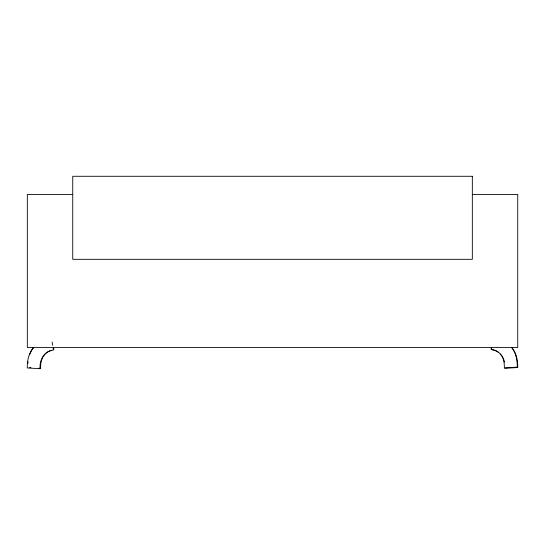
<?xml version="1.0" encoding="UTF-8"?>
<svg xmlns="http://www.w3.org/2000/svg" width="545" height="545" viewBox="0 0 545 545"><rect width="100%" height="100%" fill="white"/><g stroke="black" fill="none" stroke-linecap="round" stroke-linejoin="round"><path stroke-width="0.82" d="M27.959 363.379L28.054 361.723M491.427 347.369L491.12 349.236C497.735 349.992 503.376 355.572 504.452 362.112M491.713 348.807L491.576 349.658L496.168 350.966L498.634 352.465M29.505 354.85L31.828 349.992L33.667 347.519M33.667 347.322C28.769 352.983 27.141 360.62 27.25 367.936L40.18 368.72C39.077 360.286 44.479 350.891 53.424 350.067L53.117 348.194M46.822 352.452C41.822 356.048 40.35 362.445 40.637 368.297L38.743 368.182M47.435 352.077L51.312 350.203M504.82 368.311L517.75 367.528C517.805 360.483 516.422 353.071 511.796 347.533M72.737 194.449L27.325 194.449L27.325 347.54L517.736 347.54L517.736 194.449L472.331 194.449M29.6 367.63L30.936 367.712M511.796 347.73C516.122 353.174 517.307 360.327 517.294 367.112L504.363 367.889C504.397 362.99 503.825 357.718 500.31 353.984M53.574 347.771L53.88 349.645M52.122 342.022L52.654 345.332M472.331 176.28L72.737 176.28L72.737 259.318L472.331 259.318L472.331 176.28"/></g></svg>
